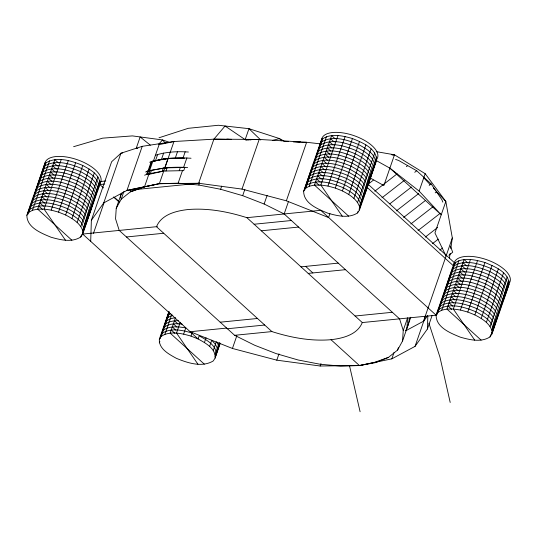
<?xml version="1.0" encoding="UTF-8"?>
<svg xmlns="http://www.w3.org/2000/svg" width="537" height="537" viewBox="0 0 537 537"><rect width="100%" height="100%" fill="white"/><g stroke="black" fill="none" stroke-linecap="round" stroke-linejoin="round"><path stroke-width="0.81" d="M45.081 162.691L26.87 215.277C26.816 227.628 41.389 233.212 51.022 237.226C60.48 239.898 71.884 242.764 80.758 236.998L82.678 234.065L100.882 181.479L105.782 180.996M27.931 214.323L27.944 212.182L29.864 209.249C41.174 202.462 55.432 207.275 66.689 211.88C73.931 215.894 84.437 221.291 83.745 230.97L82.597 232.729M29.005 211.229L29.011 209.088L30.931 206.154C42.248 199.368 56.499 204.181 67.763 208.786C75.005 212.8 85.511 218.197 84.819 227.876L83.665 229.635M30.072 208.128L30.085 205.986L32.005 203.06C43.316 196.273 57.573 201.086 68.83 205.691C76.079 209.705 86.578 215.102 85.893 224.781L84.739 226.54M31.146 205.033L31.159 202.892L33.079 199.965C44.39 193.179 58.647 197.992 69.904 202.597C77.147 206.611 87.652 212.008 86.96 221.687L85.813 223.446M32.22 201.939L32.227 199.798L34.146 196.871C45.464 190.085 59.714 194.891 70.978 199.502C78.221 203.516 88.726 208.913 88.034 218.593L86.88 220.351M33.287 198.844L33.301 196.703L35.22 193.776C46.531 186.99 60.788 191.796 72.045 196.408C79.295 200.422 89.793 205.819 89.108 215.498L87.954 217.257M34.361 195.75L34.375 193.609L36.294 190.682C47.605 183.889 61.862 188.702 73.119 193.307C80.362 197.327 90.867 202.724 90.176 212.404L89.028 214.162M35.435 192.655L35.442 190.514L37.362 187.588C48.679 180.794 62.93 185.607 74.193 190.212C81.436 194.226 91.941 199.63 91.25 209.309L90.095 211.061M36.503 189.561L36.516 187.42L38.436 184.486C49.746 177.7 64.004 182.513 75.261 187.118C82.51 191.132 93.008 196.529 92.324 206.208M37.577 186.467L37.59 184.325L39.51 181.392C50.82 174.606 65.078 179.418 76.335 184.023C83.577 188.037 94.082 193.434 93.391 203.114L92.243 204.872M38.651 183.372L38.657 181.231L40.584 178.297C51.894 171.511 66.145 176.324 77.409 180.929C84.651 184.943 95.156 190.34 94.465 200.019L93.31 201.778M39.718 180.278L39.731 178.136L41.651 175.203C52.962 168.417 67.219 173.229 78.476 177.834C85.725 181.848 96.224 187.245 95.539 196.925L94.384 198.683M40.792 177.176L40.805 175.035L42.725 172.108C54.036 165.322 68.293 170.135 79.55 174.74C86.793 178.754 97.298 184.151 96.606 193.83L95.458 195.589M41.866 174.082L41.873 171.941L43.799 169.014C55.11 162.228 69.36 167.034 80.624 171.645C87.867 175.659 98.372 181.056 97.68 190.736L96.526 192.494M42.933 170.988L42.947 168.846L44.866 165.92C56.177 159.133 70.434 163.939 81.691 168.551C88.941 172.565 99.439 177.962 98.754 187.641L97.6 189.4M44.007 167.893L44.021 165.752L45.94 162.825C57.251 156.039 71.508 160.845 82.765 165.456C90.008 169.47 100.513 174.867 99.822 184.547L98.674 186.305M99.842 180.976L82.698 230.501L82.678 234.065L198.086 338.954C205.329 342.968 215.834 348.365 215.142 358.045L213.223 360.971C201.912 367.758 187.655 362.952 176.398 358.34C169.148 354.326 158.65 348.929 159.335 339.25L168.98 311.393M160.395 338.297L160.409 336.155L162.328 333.229C171.196 327.456 182.607 330.322 192.058 332.994L190.991 336.095C181.533 333.417 170.128 330.55 161.254 336.323L159.335 339.25M161.469 334.491L161.483 333.061L163.402 330.127C169.907 325.563 178.398 326.691 185.782 327.899L183.641 334.088M162.543 331.396L162.55 329.966L164.47 327.033C169.544 323.428 176.17 323.341 182.117 324.126M163.61 329.013L163.624 326.872L165.544 323.939L169.236 321.851L174.444 320.743L178.432 320.717M164.684 325.919L164.698 323.777L166.618 320.844L170.31 318.756L175.518 317.649M165.752 322.824L165.765 320.676L167.685 317.75L171.377 315.662L172.867 315.347M166.832 319.012L166.839 317.582L168.759 314.655L170.605 313.608M167.9 316.629L167.913 314.487L169.45 312.145M168.967 313.534L168.98 312.111M219.445 342.807L219.432 345.66L218.277 347.419M321.858 138.633L303.647 191.219C303.6 203.57 318.166 209.155 327.805 213.176C337.256 215.847 348.667 218.713 357.535 212.941L359.454 210.014L376.605 160.489C376.652 148.138 362.086 142.553 352.447 138.539C342.995 135.868 331.584 133.001 322.717 138.768L320.797 141.701L320.784 143.842M304.707 190.266L304.721 188.125L306.64 185.198C317.951 178.412 332.208 183.218 343.465 187.829C350.708 191.843 361.213 197.24 360.528 206.92L358.991 209.262M305.775 187.89L305.795 185.03L307.714 182.103C319.025 175.317 333.282 180.123 344.539 184.735C351.782 188.749 362.287 194.146 361.596 203.825L360.058 206.168M306.849 184.788L306.862 181.936L308.782 179.009C320.099 172.216 334.35 177.029 345.613 181.634C352.856 185.654 363.361 191.051 362.67 200.731L361.132 203.073M307.923 180.982L307.936 178.841L309.856 175.908C321.166 169.121 335.424 173.934 346.68 178.539C353.923 182.553 364.428 187.95 363.744 197.636L362.207 199.979M308.997 177.888L309.01 175.747L310.93 172.813C322.24 166.027 336.498 170.84 347.754 175.445C354.997 179.459 365.502 184.856 364.811 194.535L363.274 196.884M310.064 175.505L310.077 172.652L311.997 169.719C323.314 162.933 337.565 167.745 348.828 172.35C356.071 176.364 366.576 181.761 365.885 191.44L364.348 193.783M311.138 172.411L311.151 169.558L313.071 166.624C324.382 159.838 338.639 164.651 349.896 169.256C357.139 173.27 367.644 178.667 366.959 188.346L365.422 190.689M312.212 168.605L312.225 166.457L314.145 163.53C325.456 156.744 339.713 161.556 350.97 166.161C358.213 170.175 368.718 175.572 368.026 185.252L366.489 187.594M313.279 165.503L313.293 163.362L315.212 160.435C326.53 153.649 340.78 158.462 352.044 163.067C359.287 167.081 369.792 172.478 369.1 182.157L367.563 184.5M314.353 163.127L314.367 160.268L316.286 157.341C327.597 150.555 341.854 155.361 353.111 159.972C360.354 163.986 370.859 169.383 370.174 179.063L368.637 181.405M315.42 160.033L315.441 157.173L317.36 154.247C328.671 147.46 342.928 152.266 354.185 156.878C361.428 160.892 371.933 166.289 371.242 175.968L369.704 178.311M316.501 156.22L316.508 154.079L318.428 151.152C329.745 144.366 343.995 149.172 355.259 153.783C362.502 157.797 373.007 163.194 372.316 172.874L370.778 175.216M317.568 153.126L317.582 150.984L319.502 148.058C330.812 141.265 345.069 146.077 356.326 150.682C363.569 154.703 374.074 160.1 373.39 169.779L371.852 172.122M318.642 150.031L318.656 147.89L320.576 144.956C331.886 138.17 346.143 142.983 357.4 147.588C364.643 151.602 375.148 156.999 374.457 166.685L372.92 169.027M319.71 147.648L319.723 144.795L321.643 141.862C332.96 135.076 347.211 139.888 358.474 144.493C365.717 148.507 376.222 153.904 375.531 163.584L373.994 165.933M359.454 210.014L359.475 206.443L376.625 156.925M367.456 183.667L454.322 262.613L436.118 315.199C436.064 327.55 450.63 333.135 460.269 337.149C469.721 339.82 481.132 342.687 489.999 336.921L491.919 333.987L509.069 284.469C509.123 272.118 494.55 266.533 484.918 262.512C475.46 259.841 464.055 256.975 455.181 262.747L453.262 265.674L366.395 186.728M437.172 314.246L437.185 312.104L439.105 309.171C450.422 302.385 464.673 307.198 475.936 311.802C483.179 315.816 493.684 321.213 492.993 330.893L491.456 333.235M438.246 311.151L438.259 309.003L440.179 306.077C451.489 299.29 465.747 304.103 477.004 308.708C484.246 312.722 494.752 318.119 494.067 327.798L492.53 330.141M441.461 301.861L441.474 299.72L443.394 296.793C454.705 290.007 468.962 294.813 480.219 299.424C487.462 303.439 497.967 308.835 497.282 318.515L495.745 320.858M442.535 298.767L442.548 296.625L444.468 293.699C455.779 286.912 470.036 291.719 481.293 296.33C488.536 300.344 499.041 305.741 498.349 315.42L496.812 317.763M443.602 295.672L443.616 293.531L445.535 290.604C456.853 283.811 471.103 288.624 482.367 293.229C489.61 297.25 500.115 302.646 499.423 312.326L497.886 314.669M444.676 292.578L444.69 290.436L446.609 287.503C457.92 280.717 472.177 285.53 483.434 290.134C490.677 294.148 501.182 299.545 500.497 309.231L498.96 311.574M445.75 289.483L445.764 287.342L447.683 284.409C458.994 277.622 473.251 282.435 484.508 287.04C491.751 291.054 502.256 296.451 501.565 306.13L500.028 308.48M447.892 283.294L447.905 281.153L449.825 278.22C461.135 271.433 475.393 276.246 486.65 280.851C493.892 284.865 504.397 290.262 503.713 299.941L502.176 302.284M448.966 280.2L448.979 278.052L450.899 275.125C462.209 268.339 476.467 273.152 487.724 277.757C494.966 281.771 505.471 287.167 504.78 296.847L503.243 299.19M450.033 277.099L450.046 274.957L451.966 272.031C463.283 265.244 477.534 270.057 488.798 274.662C496.04 278.676 506.545 284.073 505.854 293.752L504.699 295.511M451.107 274.004L451.12 271.863L453.04 268.936C464.351 262.15 478.608 266.956 489.865 271.568C497.108 275.582 507.613 280.979 506.928 290.658L505.773 292.417M452.181 270.91L452.194 268.769L454.114 265.842C465.425 259.056 479.682 263.862 490.939 268.473C498.182 272.487 508.687 277.884 507.995 287.563L506.847 289.322M491.919 333.987L491.939 330.423L509.089 280.898M90.706 241.281L91.371 220.264L111.629 161.751L120.939 153.233L142.224 146.326L173.961 141.526L213.894 139.17L259.19 139.432L306.62 142.292L320.643 143.889M121.436 193.266L116.234 208.289L115.556 218.841L119.221 230.42L234.629 335.303L254.659 345.251L276.112 353.594L298.169 359.998L319.965 364.22L340.659 366.1L359.441 365.556L391.835 358.85L415.047 346.372L427.418 329L427.828 316.024M120.456 198.072L120.617 195.636L122.147 192.837M226.681 328.08L190.219 331.718L232.434 348.459L276.797 360.166L320.159 366.006L359.441 365.556L375.578 362.609L388.459 357.387L397.568 350.077L402.555 340.975L403.233 330.423L407.617 317.776L406.939 328.322L405.784 330.423M449.422 258.304L450.12 253.424M450.812 248.544L452.322 237.978L445.838 201.476L425.176 173.693L394.487 154.81L376.229 151.629M26.87 215.277L28.79 212.343L45.94 162.825M28.79 212.343L32.482 210.256L49.632 160.731M61.218 159.576L44.068 209.101L65.48 240.24M32.482 210.256L37.691 209.148L44.068 209.101L51.169 210.115L68.32 160.59M51.169 210.115L58.52 212.115L75.67 162.597M82.698 230.501C79.919 222.882 72.421 218.552 65.615 214.975L82.765 165.456M71.971 218.499L89.122 168.974M77.153 222.439L94.304 172.914M80.812 226.533L97.962 177.009M80.758 236.998L81.557 234.676M91.371 220.264L103.748 202.892L120.939 153.233L122.59 153.011M93.445 233.373L104.124 202.543M116.234 208.289L121.221 199.187L123.96 191.279M103.748 202.892L126.954 190.413L142.224 146.326M121.221 199.187L130.337 191.877L131.156 189.507M144.621 175.203L147.588 174.001L151.971 161.348L168.115 158.408L184.621 158.173M183.07 158.133L168.115 158.408L152.87 161.154L149.568 170.679L145.715 172.041M150.253 170.209L144.5 186.822L130.337 191.877M153.26 161.516L159.106 144.634L173.961 141.526L159.355 183.708L126.954 190.413L198.63 183.258L241.992 189.098L286.355 200.804L328.577 217.545L329.933 213.619M150.4 173.491L151.494 170.323L164.832 167.893L184.822 167.463L183.728 170.625L163.731 171.061L147.588 174.001M188.4 152.038C178.109 151.273 167.611 151.763 157.63 154.549L155.468 160.798C166.994 157.596 179.183 157.63 191.031 158.24M161.469 159.355L163.637 153.105M162.114 171.357L163.214 168.188L167.061 167.833L165.967 170.994M146.185 171.551A117.133 50.787 18.3 0 1 148.695 170.806L164.825 167.893L168.115 158.408L160.221 159.603L154.032 161.301M175.317 157.972L177.485 151.723M183.003 158.053L185.171 151.803M179.244 170.612L180.345 167.45M126.954 190.413L159.355 183.708L178.136 183.164L182.513 170.518M183.607 167.349L186.896 157.865M246.765 139.922L245.154 139.647L225.063 126.007L213.894 139.17L198.63 183.258L159.355 183.708M178.136 183.164L198.824 185.043L199.643 182.674M161.254 336.323L169.296 313.105M159.314 342.821L159.851 341.27M164.946 334.229L171.914 314.111M175.25 318.421L170.162 333.128L204.322 364.167M198.824 185.043L220.62 189.266L221.714 186.104M180.284 322.24L176.532 333.074L197.945 364.22M241.992 189.098L259.19 139.432L245.154 139.647L248.987 128.685L279.314 138.526L283.798 140.963M220.62 189.266L242.677 195.669L244.865 189.346M204.436 342.472L206.047 337.827M209.618 346.412L211.766 340.223L215.424 344.318L217.304 348.285L217.284 351.856L216.136 353.608M213.276 350.507L216.223 341.995M403.233 330.423L399.568 318.844L284.16 213.961L264.137 204.013L267.144 195.314M215.162 354.474L219.183 342.868M215.142 358.045L220.23 343.344M232.434 348.459L236.81 335.813M286.355 200.804L306.62 142.292L301.666 142.359M284.16 213.961L288.544 201.308M303.647 191.219L305.566 188.292L322.717 138.768M305.566 188.292L309.258 186.205L326.409 136.68M337.995 135.525L320.844 185.043L342.257 216.189M309.258 186.205L314.474 185.097L320.844 185.043L327.953 186.057L345.096 136.539M327.953 186.057L335.303 188.064L352.447 138.539M276.797 360.166L278.985 353.863M359.475 206.443C356.696 198.831 349.198 194.495 342.398 190.924L359.542 141.399M348.748 194.441L365.898 144.923M353.93 198.381L371.08 148.863M357.588 202.476L374.739 152.958M357.535 212.941L358.072 211.397M367.449 184.312L368.254 181.989M369.59 178.123L370.127 176.572M320.159 366.006L320.972 363.656M376.068 160.462L389.875 168.135L441.219 214.8L419.149 191.105L425.176 173.693M391.835 358.85L394.024 352.527M397.568 350.077L398.387 347.707M402.555 340.975L410.771 317.253M423.847 320.206L452.322 237.978M415.047 346.372L425.438 316.353M427.418 329L432.077 315.561M362.294 322.562C357.313 334.779 342.841 338.33 331 339.706C310.99 341.404 290.92 337.619 271.903 331.584L156.495 226.701C161.476 214.485 175.948 210.934 187.796 209.558C207.799 207.859 227.869 211.645 246.892 217.68L362.294 322.562L436.118 315.199L438.038 312.265L455.181 262.747M438.038 312.265L441.729 310.178L458.873 260.653M470.459 259.499L453.315 309.023L474.721 340.163M441.729 310.178L446.938 309.07L453.315 309.023L460.417 310.037L477.568 260.512M460.417 310.037L467.767 312.037L484.918 262.512M491.939 330.423C489.16 322.804 481.669 318.475 474.862 314.897L492.013 265.379M481.219 318.421L498.363 268.896M486.401 322.361L503.545 272.836M490.059 326.456L507.203 276.931M489.999 336.921L490.805 334.598M99.734 183.238L100.882 181.479A29.448 13.096 19.1 0 0 74.529 158.831A29.448 13.096 19.1 0 0 44.833 164.772M219.351 344.324L220.116 343.156M217.203 350.513L218.358 348.755L218.378 345.19L216.807 341.881M215.062 356.702L216.216 354.95C216.901 345.271 206.396 339.874 199.153 335.853L198.086 338.954L190.991 336.095M375.068 162.832L376.605 160.489M446.831 284.248L448.751 281.314C460.068 274.528 474.319 279.341 485.582 283.945C492.825 287.96 503.33 293.356 502.639 303.036L501.102 305.378M440.4 302.814L442.32 299.888C453.637 293.101 467.888 297.907 479.152 302.519C486.394 306.533 496.9 311.93 496.208 321.609L494.671 323.952M439.333 305.909L441.253 302.982C452.563 296.196 466.821 301.009 478.078 305.613C485.32 309.627 495.826 315.024 495.134 324.704L493.597 327.046M507.915 286.228L509.069 284.469M427.613 315.722L423.807 321.066L405.677 330.819M158.63 144.339L162.51 139.942L170.357 142.641M367.556 184.661L373.383 180.137M374.772 191.219L397.118 173.847M406.368 166.651L407.684 165.624M381.988 197.777L404.227 180.479M414.739 172.303L416.705 170.773L431.13 183.882L441.944 199.804L442.844 202.147M389.849 203.825L411.443 187.03M396.413 210.887L418.652 193.588M429.164 185.419L431.13 183.882M403.623 217.438L425.304 200.576M435.218 192.87L436.541 191.843M410.839 223.996L432.869 206.859M418.048 230.548L440.293 213.256M425.264 237.106L437.655 227.466M432.473 243.664L438.299 239.133M439.884 250.067L442.522 248.013M448.845 255.263L452.725 252.242L450.328 246M149.702 162.268L151.971 161.348M155.361 155.381L157.63 154.549M148.883 174.156L147.306 174.72L163.731 171.061M388.459 357.387L374.296 362.441L359.441 365.556L331 339.706M130.82 191.682L144.5 186.822L157.428 184.063M158.986 137.787L188.245 128.316L218.431 125.262L248.987 128.685L260.774 140.016M73.623 146.688L102.594 138.163L132.411 135.901L162.51 139.942L165.208 142.956M152.87 161.154L151.226 161.624L146.836 174.303L147.93 171.142L151.494 170.323M272.36 140.506L279.428 138.586M161.859 159.717L168.115 158.408M104.728 184.057L99.822 184.547L103.547 187.93M82.758 234.058L157.307 226.621M246.892 217.68L320.71 210.316L436.118 315.199M126.437 236.978L163.704 233.253M254.102 224.238L291.376 220.512M261.318 230.789L298.585 227.07M300.988 266.842L338.256 263.123M308.198 273.4L345.472 269.681M220.204 322.193L257.478 318.475M227.413 328.751L264.687 325.033M355.085 316.011L392.352 312.286M234.629 335.303L271.903 331.584M391.99 154.884L394.487 154.81L383.848 185.547L370.04 177.881M213.894 139.17L225.412 139.345M231.467 139.351L226.634 139.244L229.131 139.338M137.848 148.306L136.237 148.266L140.157 136.942L150.306 145.144M284.12 141.439L285.791 141.5M293.289 141.788L299.955 142.036M250.967 139.895L245.154 139.647L248.49 139.888M284.194 141.325L288.342 141.506M293.33 141.721L300.807 142.043M391.99 154.683L394.487 154.81L391.99 154.582M454.322 262.613L455.886 263.056M395.574 159.402L398.669 160.476L416.705 170.773M242.677 195.669L264.137 204.013M335.303 188.064L342.398 190.924M467.767 312.037L474.862 314.897M58.52 212.115L65.615 214.975M389.875 168.135L419.149 191.105M279.314 138.526L281.777 140.761M335.283 138.902L331.618 135.572L314.474 185.097L348.634 216.143M467.747 262.875L464.089 259.546L446.938 309.07L481.098 340.116M330.55 138.667L334.209 141.996M463.015 262.647L466.673 265.969M329.476 141.761L333.135 145.091M461.941 265.741L465.606 269.064M328.402 144.856L332.067 148.185M460.874 268.836L464.532 272.158M327.335 147.957L330.993 151.28M459.8 271.93L463.458 275.253M326.261 151.051L329.919 154.374M458.726 275.025L462.391 278.354M325.187 154.146L328.852 157.469M457.658 278.119L461.317 281.448M324.12 157.24L327.778 160.563M456.584 281.213L460.243 284.543M323.046 160.335L326.704 163.657M455.51 284.308L459.175 287.637M321.972 163.429L325.637 166.759M454.443 287.402L458.101 290.732M320.904 166.524L324.563 169.853M453.369 290.497L457.027 293.826M319.83 169.618L323.489 172.948M452.295 293.598L455.96 296.921M318.756 172.713L322.422 176.042M451.228 296.692L454.886 300.015M317.689 175.807L321.348 179.136M450.154 299.787L453.812 303.11M316.615 178.908L320.274 182.231M449.08 302.881L452.745 306.204M315.541 182.003L319.206 185.325M448.012 305.976L451.671 309.305M305.647 266.379L312.856 272.937M114.945 197.797L119.147 201.623M113.475 196.951L119.06 202.026M58.499 162.953L54.841 159.63L37.691 209.148L71.851 240.193M53.767 162.724L57.432 166.047M52.7 165.819L56.358 169.142M51.626 168.913L55.284 172.236M50.552 172.008L54.217 175.331M49.485 175.102L53.143 178.432M48.411 178.197L52.069 181.526M47.337 181.291L51.002 184.621M46.269 184.386L49.928 187.715M45.195 187.48L48.854 190.81M44.121 190.581L47.786 193.904M43.054 193.676L46.712 196.998M41.98 196.77L45.638 200.093M174.444 320.743L178.109 324.073M40.906 199.865L44.571 203.187M173.377 323.838L177.035 327.167M39.839 202.959L43.497 206.282M172.303 326.932L175.961 330.262M38.765 206.054L42.423 209.383M171.229 330.027L174.894 333.356M423.76 177.787L429.989 184.466M433.379 188.111L445.838 201.476L434.943 232.93L446.046 256.109M428.895 323.187L439.937 357.065L450.201 402.455M349.446 365.455L360.092 411.738M409.201 318.132A117.133 53.358 19.9 0 1 407.113 327.684M164.825 167.893A117.133 50.787 18.3 0 1 187.628 167.484M454.08 264.694A29.448 13.096 19.1 0 1 485.978 259.452A29.448 13.096 19.1 0 1 509.197 283.254M321.616 140.714A29.448 13.096 19.1 0 1 354.239 135.727A29.448 13.096 19.1 0 1 376.269 159.838"/></g></svg>
